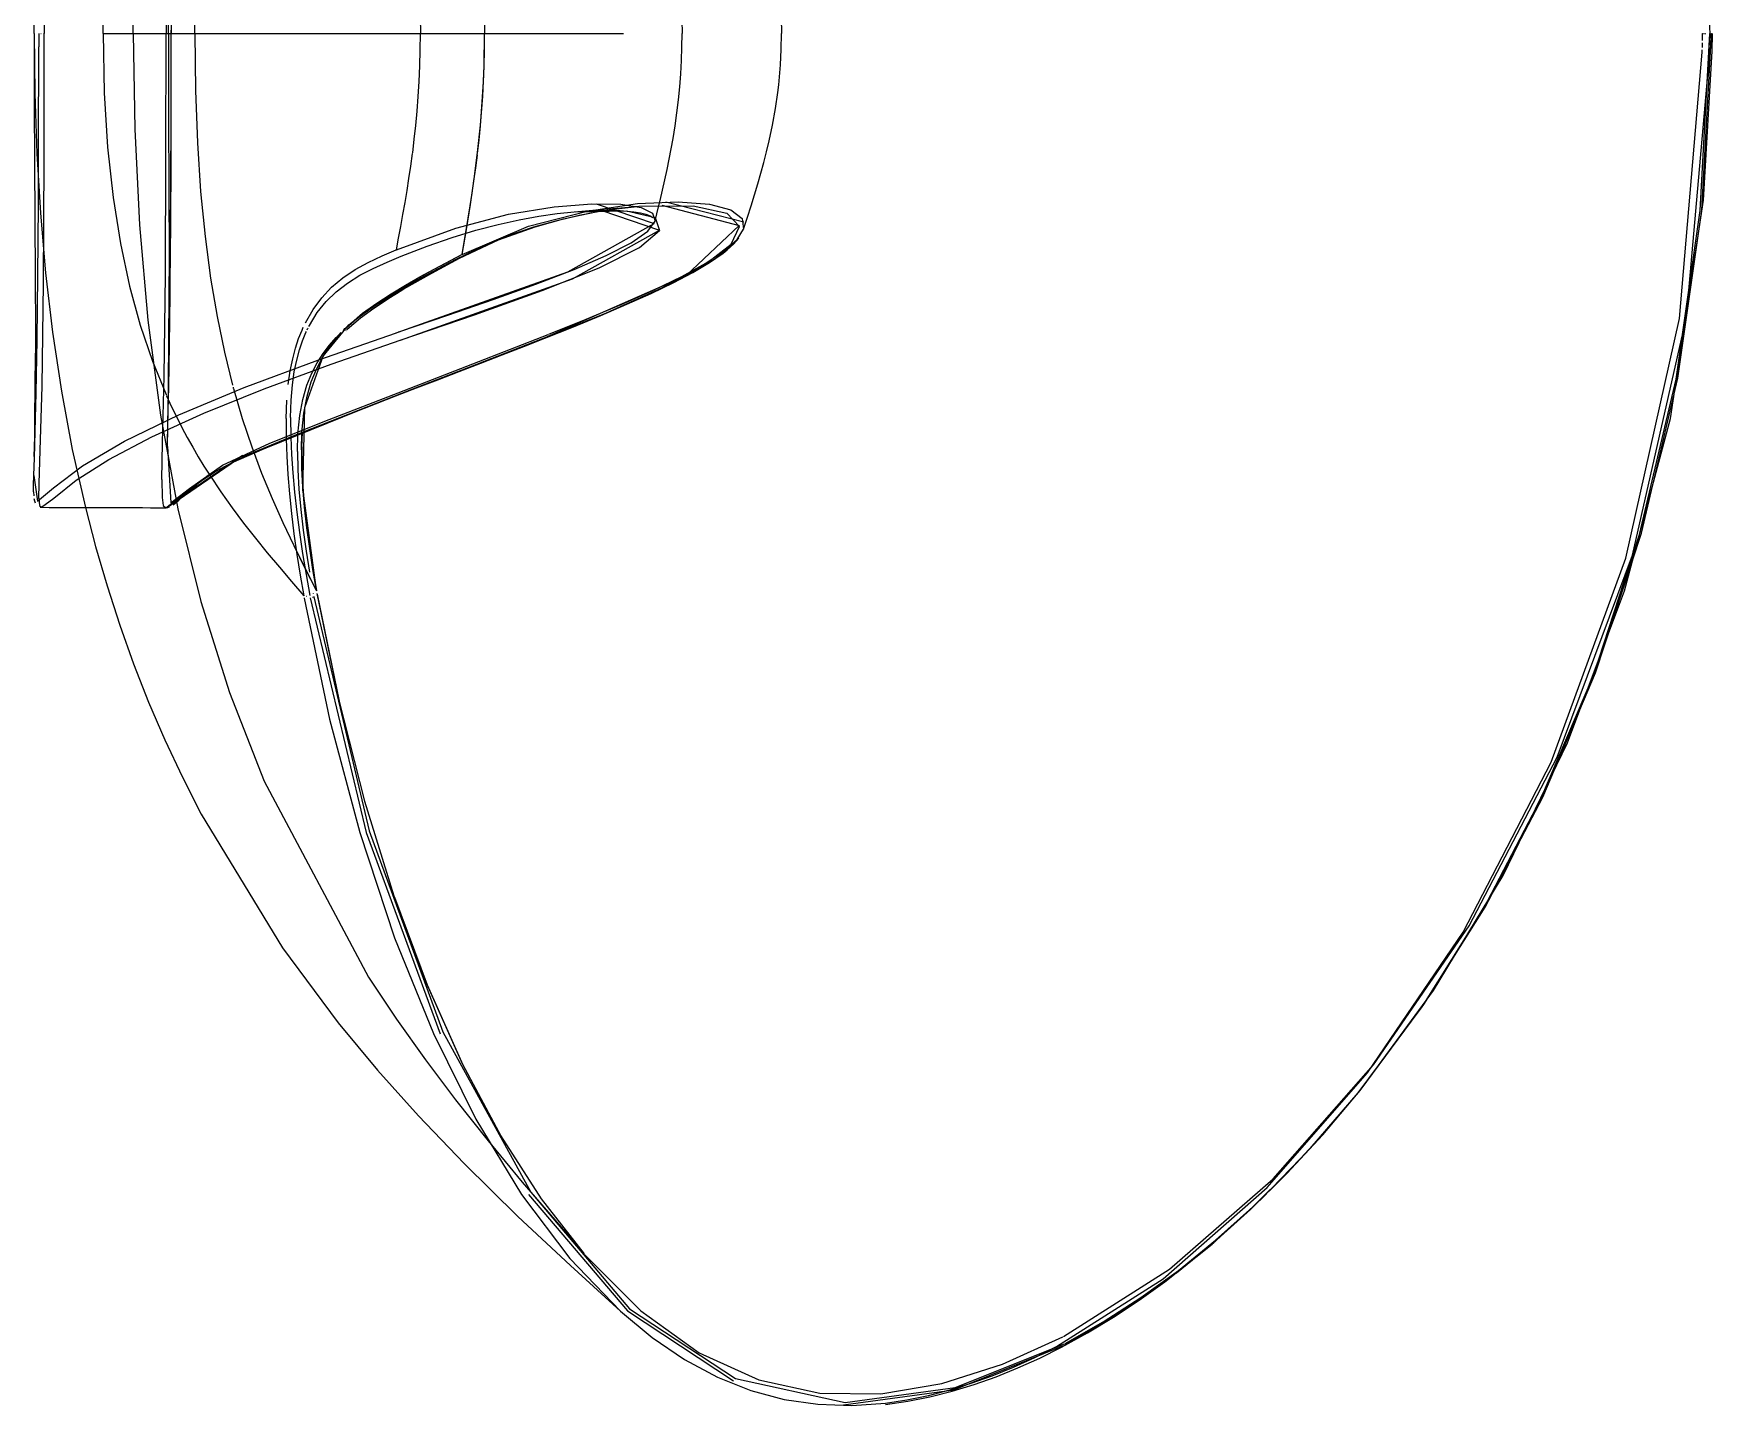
# Model space of a CAD drawing. Header units: millimetres. Extents: x 1 to 260, y 2 to 123.
# Drawn here: x 234.97 to 260.3, y 2.01 to 22.71 of the extents above; entities that cross this region are included whole.
import ezdxf

# ---------------------------------------------------------------- set-up
doc = ezdxf.new("R2010")
doc.units = ezdxf.units.MM
doc.layers.add('可见轮廓', color=7, linetype='Continuous')
doc.layers.add('隐藏线', color=5, linetype='Continuous')

msp = doc.modelspace()

# ---------------------------------------------------------------- linework, layer by layer
at = {"layer": '可见轮廓'}
for p, q in [((235.128, 24.615), (235.13, 22.709)), ((236.967, 24.568), (236.969, 22.709)), ((237.047, 23.667), (237.047, 22.709)), ((234.978, 22.709), (234.978, 23.14)), ((241.768, 23.195), (241.776, 22.709)), ((246.25, 22.948), (246.254, 22.709)), ((234.978, 22.709), (234.978, 22.277)), ((235.048, 22.709), (235.048, 22.659)), ((235.048, 22.659), (235.048, 22.609)), ((235.048, 22.609), (235.048, 22.559)), ((235.048, 22.559), (235.048, 22.508)), ((235.079, 22.709), (235.085, 22.709)), ((235.122, 22.709), (235.13, 22.709)), ((235.128, 20.8), (235.13, 22.709)), ((236.519, 22.709), (237.401, 22.709)), ((236.967, 20.857), (236.969, 22.709)), ((236.969, 22.709), (236.977, 22.709)), ((236.977, 22.709), (236.985, 22.709)), ((236.985, 22.709), (236.992, 22.709)), ((237.047, 22.709), (237.047, 22.76)), ((237.047, 22.658), (237.047, 22.709)), ((237.047, 21.75), (237.047, 22.709)), ((237.047, 22.607), (237.047, 22.658)), ((237.047, 22.556), (237.047, 22.607)), ((237.047, 22.505), (237.047, 22.556)), ((237.827, 22.709), (238.321, 22.709)), ((238.321, 22.709), (238.875, 22.709)), ((238.875, 22.709), (239.473, 22.709)), ((239.418, 22.709), (241.892, 22.709)), ((239.473, 22.709), (240.084, 22.709)), ((241.768, 22.223), (241.776, 22.709)), ((241.892, 22.709), (243.87, 22.709)), ((246.25, 22.47), (246.254, 22.709)), ((260.14, 20.046), (260.287, 22.709)), ((260.153, 22.709), (260.167, 22.708)), ((260.181, 22.708), (260.196, 22.707)), ((260.263, 22.533), (260.264, 22.568)), ((260.264, 22.568), (260.265, 22.603)), ((260.265, 22.639), (260.266, 22.674)), ((260.266, 22.674), (260.267, 22.709)), ((260.295, 22.442), (260.301, 22.709)), ((235.047, 21.205), (235.048, 22.307)), ((235.048, 22.458), (235.048, 22.508)), ((235.048, 22.408), (235.048, 22.458)), ((235.048, 22.357), (235.048, 22.408)), ((235.048, 22.307), (235.048, 22.357)), ((237.046, 21.393), (237.047, 22.301)), ((237.047, 22.454), (237.047, 22.505)), ((237.047, 22.403), (237.047, 22.454)), ((237.047, 22.352), (237.047, 22.403)), ((237.047, 22.301), (237.047, 22.352)), ((246.239, 22.239), (246.25, 22.47)), ((259.909, 18.432), (260.26, 22.427)), ((260.168, 20.195), (260.295, 22.442)), ((260.26, 22.427), (260.261, 22.462)), ((260.261, 22.462), (260.262, 22.498)), ((234.978, 22.277), (234.979, 21.846)), ((241.747, 21.764), (241.768, 22.223)), ((246.213, 21.936), (246.225, 22.057)), ((246.225, 22.057), (246.239, 22.239)), ((234.979, 21.846), (234.98, 21.416)), ((246.165, 21.579), (246.199, 21.82)), ((246.199, 21.82), (246.213, 21.936)), ((237.044, 20.789), (237.047, 21.75)), ((241.714, 21.329), (241.747, 21.764)), ((246.12, 21.328), (246.165, 21.579)), ((234.98, 21.416), (234.982, 20.986)), ((237.043, 20.496), (237.046, 21.393)), ((241.67, 20.914), (241.714, 21.329)), ((246.071, 21.093), (246.12, 21.328)), ((235.043, 20.118), (235.047, 21.205)), ((246.031, 20.925), (246.071, 21.093)), ((234.982, 20.986), (234.985, 20.555)), ((235.12, 18.945), (235.128, 20.8)), ((236.959, 19.065), (236.967, 20.857)), ((237.04, 19.844), (237.044, 20.789)), ((241.619, 20.516), (241.67, 20.914)), ((245.989, 20.762), (246.031, 20.925)), ((234.985, 20.555), (234.987, 20.125)), ((245.898, 20.44), (245.945, 20.601)), ((245.945, 20.601), (245.989, 20.762)), ((237.038, 19.613), (237.043, 20.496)), ((241.561, 20.129), (241.619, 20.516)), ((245.796, 20.111), (245.849, 20.277)), ((245.849, 20.277), (245.898, 20.44)), ((234.987, 20.125), (234.99, 19.695)), ((235.036, 19.058), (235.043, 20.118)), ((241.5, 19.751), (241.561, 20.129)), ((243.458, 20.141), (244.334, 19.843)), ((243.543, 20.042), (244.415, 19.743)), ((244.449, 20.122), (245.616, 19.814)), ((244.511, 20.169), (245.687, 19.869)), ((245.74, 19.939), (245.796, 20.111)), ((259.666, 16.901), (260.168, 20.195)), ((259.778, 17.508), (260.14, 20.046)), ((237.032, 18.947), (237.04, 19.844)), ((243.03, 19.112), (244.334, 19.843)), ((244.819, 19.06), (245.616, 19.814)), ((245.584, 19.602), (245.682, 19.758)), ((245.681, 19.758), (245.74, 19.939)), ((245.682, 19.758), (245.682, 19.759)), ((245.682, 19.759), (245.682, 19.759)), ((245.682, 19.759), (245.682, 19.759)), ((234.99, 19.695), (234.993, 19.267)), ((237.03, 18.774), (237.038, 19.613)), ((241.436, 19.378), (241.5, 19.751)), ((243.104, 19.009), (244.415, 19.743)), ((245.392, 19.43), (245.584, 19.602)), ((245.485, 19.489), (245.532, 19.534)), ((245.532, 19.534), (245.573, 19.579)), ((245.573, 19.579), (245.609, 19.623)), ((234.993, 19.267), (234.995, 18.843)), ((241.013, 19.155), (241.434, 19.376)), ((241.436, 19.377), (241.436, 19.378)), ((244.916, 19.102), (245.169, 19.253)), ((245.113, 19.243), (245.392, 19.43)), ((245.169, 19.253), (245.377, 19.398)), ((245.377, 19.398), (245.433, 19.444)), ((245.433, 19.444), (245.485, 19.489)), ((235.024, 18.088), (235.036, 19.058)), ((236.94, 17.541), (236.959, 19.065)), ((240.44, 18.194), (243.03, 19.112)), ((240.507, 18.084), (243.104, 19.009)), ((240.584, 18.915), (241.013, 19.155)), ((242.643, 18.104), (244.819, 19.06)), ((244.324, 18.836), (244.753, 19.044)), ((244.62, 18.947), (244.916, 19.102)), ((244.753, 19.044), (245.113, 19.243)), ((234.995, 18.843), (234.997, 18.412)), ((235.099, 17.389), (235.12, 18.945)), ((237.02, 18.011), (237.03, 18.774)), ((237.022, 18.131), (237.032, 18.947)), ((240.151, 18.644), (240.584, 18.915)), ((243.838, 18.62), (244.324, 18.836)), ((243.922, 18.624), (244.287, 18.787)), ((244.287, 18.787), (244.62, 18.947)), ((239.727, 18.313), (240.151, 18.644)), ((243.308, 18.398), (243.838, 18.62)), ((243.53, 18.456), (243.922, 18.624)), ((234.997, 18.412), (234.998, 17.887)), ((239.341, 17.841), (239.727, 18.313)), ((242.685, 18.115), (243.115, 18.287)), ((242.745, 18.172), (243.308, 18.398)), ((243.115, 18.287), (243.53, 18.456)), ((259.093, 14.842), (259.909, 18.432)), ((235.01, 17.288), (235.024, 18.088)), ((237.009, 17.368), (237.02, 18.011)), ((237.01, 17.435), (237.022, 18.131)), ((241.596, 17.724), (242.732, 18.167)), ((242.042, 17.863), (242.365, 17.989)), ((242.365, 17.989), (242.685, 18.115)), ((242.732, 18.167), (242.733, 18.168)), ((234.996, 17.366), (234.998, 17.887)), ((239.063, 17.065), (239.341, 17.841)), ((241.392, 17.612), (241.717, 17.737)), ((241.717, 17.737), (242.042, 17.863)), ((236.917, 16.532), (236.94, 17.541)), ((240.47, 17.289), (241.596, 17.724)), ((240.749, 17.363), (241.069, 17.487)), ((241.069, 17.487), (241.392, 17.612)), ((259.229, 15.17), (259.778, 17.508)), ((234.991, 16.923), (234.996, 17.366)), ((234.995, 16.705), (235.01, 17.288)), ((235.072, 16.419), (235.099, 17.389)), ((236.998, 16.859), (237.009, 17.368)), ((239.432, 16.886), (240.47, 17.289)), ((240.127, 17.121), (240.435, 17.241)), ((240.435, 17.241), (240.749, 17.363)), ((238.034, 16.278), (240.083, 17.11)), ((238.799, 16.6), (240.127, 17.121)), ((239.032, 15.808), (239.063, 17.065)), ((234.987, 16.628), (234.991, 16.923)), ((236.99, 16.479), (236.998, 16.859)), ((238.535, 16.529), (239.432, 16.886)), ((258.974, 14.301), (259.666, 16.901)), ((234.981, 16.328), (234.987, 16.628)), ((234.982, 16.307), (234.995, 16.705)), ((236.905, 15.98), (236.917, 16.532)), ((236.99, 16.479), (237.043, 15.63)), ((237.823, 16.197), (238.535, 16.529)), ((237.99, 16.249), (238.799, 16.6)), ((238.782, 16.593), (238.79, 16.332)), ((238.85, 16.621), (238.861, 16.359)), ((238.95, 16.404), (238.958, 16.664)), ((239.011, 16.429), (239.02, 16.689)), ((239.017, 16.474), (239.027, 16.691)), ((239.017, 16.474), (239.018, 16.185)), ((234.974, 16.042), (234.982, 16.307)), ((235.055, 15.921), (235.072, 16.419)), ((236.993, 15.563), (238.034, 16.278)), ((237.077, 15.639), (238.121, 16.348)), ((237.84, 16.171), (237.99, 16.249)), ((238.79, 16.332), (238.807, 16.056)), ((238.861, 16.359), (238.881, 16.081)), ((238.95, 16.404), (238.956, 16.126)), ((239.011, 16.429), (239.014, 16.153)), ((234.971, 15.897), (234.974, 16.041)), ((236.905, 15.98), (236.908, 15.71)), ((237.322, 15.844), (237.823, 16.197)), ((237.459, 15.929), (237.573, 16.011)), ((237.573, 16.011), (237.7, 16.092)), ((237.628, 16.047), (237.794, 15.797)), ((237.7, 16.092), (237.84, 16.171)), ((238.807, 16.056), (238.83, 15.767)), ((238.881, 16.081), (238.908, 15.791)), ((238.956, 16.126), (238.973, 15.834)), ((239.014, 16.153), (239.028, 15.863)), ((239.018, 16.185), (239.032, 15.873)), ((234.97, 15.796), (234.971, 15.897)), ((234.97, 15.796), (234.973, 15.733)), ((235.051, 15.692), (235.055, 15.921)), ((236.908, 15.71), (236.928, 15.589)), ((237.043, 15.63), (237.322, 15.844)), ((237.193, 15.699), (237.201, 15.707)), ((237.255, 15.756), (237.264, 15.765)), ((237.264, 15.765), (237.356, 15.846)), ((237.356, 15.846), (237.459, 15.929)), ((237.794, 15.797), (237.965, 15.556)), ((238.83, 15.767), (238.861, 15.469)), ((238.908, 15.791), (238.942, 15.49)), ((238.973, 15.834), (239.001, 15.531)), ((239.028, 15.863), (239.054, 15.563)), ((239.032, 15.873), (239.059, 15.55)), ((239.032, 15.808), (239.235, 14.309)), ((234.976, 15.694), (234.982, 15.66)), ((234.982, 15.66), (234.993, 15.628)), ((235.051, 15.692), (235.062, 15.589)), ((235.062, 15.589), (235.089, 15.562)), ((235.07, 15.564), (235.08, 15.562)), ((235.089, 15.562), (235.207, 15.561)), ((235.207, 15.561), (235.325, 15.561)), ((235.325, 15.561), (235.443, 15.561)), ((235.443, 15.561), (235.562, 15.56)), ((235.562, 15.56), (235.68, 15.56)), ((235.68, 15.56), (235.799, 15.56)), ((235.752, 15.56), (235.905, 14.972)), ((235.799, 15.56), (235.918, 15.559)), ((235.918, 15.559), (236.036, 15.559)), ((236.036, 15.559), (236.152, 15.558)), ((236.152, 15.558), (236.268, 15.558)), ((236.268, 15.558), (236.384, 15.558)), ((236.384, 15.558), (236.5, 15.557)), ((236.5, 15.557), (236.616, 15.557)), ((236.616, 15.557), (236.732, 15.556)), ((236.732, 15.556), (236.848, 15.556)), ((236.848, 15.556), (236.965, 15.555)), ((236.928, 15.589), (236.965, 15.555)), ((236.965, 15.555), (236.996, 15.559)), ((236.996, 15.559), (237.021, 15.568)), ((237.075, 15.599), (237.103, 15.62)), ((237.103, 15.62), (237.132, 15.644)), ((237.132, 15.644), (237.161, 15.671)), ((237.161, 15.671), (237.193, 15.699)), ((237.965, 15.556), (238.14, 15.323)), ((238.861, 15.469), (238.899, 15.163)), ((238.942, 15.49), (238.983, 15.18)), ((239.001, 15.531), (239.038, 15.218)), ((239.054, 15.563), (239.088, 15.254)), ((239.059, 15.55), (239.095, 15.23)), ((238.14, 15.323), (238.317, 15.096)), ((239.038, 15.218), (239.083, 14.901)), ((239.088, 15.254), (239.131, 14.941)), ((235.905, 14.972), (236.079, 14.375)), ((238.317, 15.096), (238.497, 14.874)), ((238.891, 14.994), (239.235, 14.309)), ((238.899, 15.163), (238.943, 14.852)), ((238.983, 15.18), (239.029, 14.865)), ((258.536, 13.064), (259.229, 15.17)), ((238.497, 14.874), (238.679, 14.656)), ((238.943, 14.852), (238.992, 14.54)), ((239.029, 14.865), (239.081, 14.549)), ((239.083, 14.901), (239.134, 14.581)), ((239.131, 14.941), (239.181, 14.624)), ((239.138, 14.922), (239.187, 14.611)), ((257.957, 11.791), (259.093, 14.842)), ((238.679, 14.656), (238.862, 14.441)), ((238.862, 14.441), (239.046, 14.228)), ((238.992, 14.54), (239.046, 14.228)), ((239.081, 14.549), (239.138, 14.232)), ((239.181, 14.624), (239.235, 14.309)), ((239.187, 14.611), (239.24, 14.3)), ((236.079, 14.375), (236.271, 13.784)), ((239.052, 14.194), (239.053, 14.192)), ((239.053, 14.192), (239.435, 12.367)), ((239.081, 14.223), (239.088, 14.223)), ((239.138, 14.232), (239.138, 14.229)), ((239.144, 14.196), (239.989, 10.653)), ((239.18, 14.207), (239.199, 14.213)), ((239.19, 14.261), (239.191, 14.258)), ((239.198, 14.216), (239.199, 14.213)), ((239.199, 14.213), (240.033, 10.68)), ((239.238, 14.291), (239.239, 14.29)), ((239.244, 14.261), (239.574, 12.652)), ((239.249, 14.252), (239.581, 12.637)), ((258.115, 12.009), (258.974, 14.301)), ((236.271, 13.784), (236.479, 13.199)), ((236.479, 13.199), (236.706, 12.621)), ((257.741, 11.19), (258.536, 13.064)), ((236.706, 12.621), (236.952, 12.051)), ((239.574, 12.652), (239.961, 11.129)), ((239.435, 12.367), (239.891, 10.653)), ((236.952, 12.051), (237.215, 11.488)), ((257.142, 10.008), (258.115, 12.009)), ((256.631, 9.249), (257.957, 11.791)), ((237.215, 11.488), (237.497, 10.934)), ((256.871, 9.527), (257.741, 11.19)), ((237.497, 10.934), (238.727, 8.913)), ((239.961, 11.129), (240.405, 9.7)), ((239.891, 10.653), (240.416, 9.066)), ((239.989, 10.653), (241.103, 7.619)), ((240.033, 10.68), (241.143, 7.65)), ((256.091, 8.269), (257.142, 10.008)), ((240.405, 9.7), (240.898, 8.377)), ((240.415, 9.678), (240.909, 8.356)), ((255.948, 8.058), (256.871, 9.527)), ((255.189, 7.148), (256.631, 9.249)), ((238.727, 8.913), (239.566, 7.786)), ((240.416, 9.066), (241.002, 7.621)), ((240.898, 8.377), (241.437, 7.169)), ((240.909, 8.356), (241.448, 7.15)), ((254.986, 6.765), (256.091, 8.269)), ((254.986, 6.765), (255.948, 8.058)), ((239.566, 7.786), (240.159, 7.071)), ((241.002, 7.621), (241.643, 6.328)), ((241.143, 7.65), (242.471, 5.227)), ((241.437, 7.169), (242.016, 6.084)), ((241.448, 7.15), (242.027, 6.067)), ((253.673, 5.432), (255.189, 7.148)), ((240.159, 7.071), (240.776, 6.381)), ((254.234, 5.886), (254.956, 6.728)), ((254.422, 6.095), (254.956, 6.728)), ((254.451, 6.132), (254.986, 6.765)), ((254.977, 6.754), (254.979, 6.756)), ((254.979, 6.756), (254.981, 6.759)), ((254.981, 6.759), (254.984, 6.762)), ((254.984, 6.762), (254.986, 6.765)), ((240.776, 6.381), (241.467, 5.66)), ((241.643, 6.328), (242.332, 5.196)), ((242.016, 6.084), (242.631, 5.126)), ((253.879, 5.509), (254.422, 6.095)), ((253.908, 5.544), (254.451, 6.132)), ((253.499, 5.126), (254.234, 5.886)), ((241.467, 5.66), (242.278, 4.864)), ((252.109, 4.069), (253.673, 5.432)), ((253.331, 4.967), (253.879, 5.509)), ((253.359, 5.002), (253.908, 5.544)), ((242.332, 5.196), (243.061, 4.23)), ((242.436, 5.195), (243.93, 3.437)), ((242.471, 5.227), (243.963, 3.47)), ((242.631, 5.126), (243.276, 4.297)), ((252.752, 4.446), (253.499, 5.126)), ((242.278, 4.864), (243.073, 4.12)), ((252.776, 4.469), (253.331, 4.967)), ((252.803, 4.504), (253.359, 5.002)), ((252.039, 3.877), (252.752, 4.446)), ((252.216, 4.014), (252.776, 4.469)), ((252.243, 4.049), (252.803, 4.504)), ((243.061, 4.23), (243.824, 3.435)), ((243.073, 4.12), (243.824, 3.435)), ((243.276, 4.297), (243.277, 4.296)), ((243.284, 4.288), (244.132, 3.438)), ((250.508, 3.052), (252.109, 4.069)), ((251.652, 3.6), (252.039, 3.877)), ((251.677, 3.638), (252.243, 4.049)), ((251.082, 3.236), (251.651, 3.603)), ((251.108, 3.27), (251.677, 3.638)), ((251.263, 3.342), (251.652, 3.6)), ((243.824, 3.435), (244.305, 3.035)), ((243.93, 3.437), (245.531, 2.381)), ((243.963, 3.47), (245.561, 2.416)), ((244.132, 3.438), (245.012, 2.806)), ((250.872, 3.106), (251.263, 3.342)), ((249.589, 2.633), (250.498, 3.047)), ((250.479, 2.89), (250.872, 3.106)), ((250.498, 3.047), (250.5, 3.047)), ((250.509, 2.912), (251.082, 3.236)), ((250.534, 2.947), (251.108, 3.27)), ((244.305, 3.035), (244.793, 2.702)), ((245.012, 2.806), (245.915, 2.395)), ((248.853, 2.246), (250.502, 2.909)), ((248.877, 2.28), (250.524, 2.941)), ((250.151, 2.726), (250.479, 2.89)), ((250.533, 2.946), (250.534, 2.947)), ((244.793, 2.702), (245.289, 2.436)), ((248.673, 2.341), (249.589, 2.633)), ((249.492, 2.444), (249.822, 2.577)), ((249.822, 2.577), (250.151, 2.726)), ((245.289, 2.436), (245.791, 2.237)), ((245.561, 2.416), (247.215, 2.057)), ((245.915, 2.395), (246.831, 2.195)), ((247.215, 2.057), (248.877, 2.28)), ((247.752, 2.187), (248.673, 2.341)), ((248.828, 2.225), (249.161, 2.326)), ((249.161, 2.326), (249.492, 2.444)), ((245.791, 2.237), (246.297, 2.102)), ((246.297, 2.102), (246.805, 2.028)), ((246.805, 2.028), (247.314, 2.011)), ((246.831, 2.195), (247.752, 2.187)), ((247.188, 2.022), (248.853, 2.246)), ((247.314, 2.011), (247.824, 2.047)), ((247.826, 2.026), (248.161, 2.073)), ((248.161, 2.073), (248.495, 2.14)), ((248.495, 2.14), (248.828, 2.225))]:
    msp.add_line(p, q, dxfattribs=at)
at = {"layer": '隐藏线'}
for p, q in [((260.115, 25.378), (260.261, 22.709)), ((236.475, 22.709), (236.497, 24.151)), ((234.981, 22.709), (234.991, 23.612)), ((236.019, 22.709), (236.036, 23.601)), ((237.401, 22.709), (237.412, 23.566)), ((237.004, 22.709), (237.004, 23.33)), ((240.805, 22.957), (240.807, 22.709)), ((241.774, 22.958), (241.776, 22.709)), ((244.753, 22.912), (244.756, 22.709)), ((234.981, 22.709), (234.991, 21.805)), ((236.019, 22.709), (236.036, 21.817)), ((236.019, 22.709), (236.223, 22.709)), ((236.223, 22.709), (236.448, 22.709)), ((236.448, 22.709), (236.697, 22.709)), ((236.475, 22.709), (236.497, 21.267)), ((236.697, 22.709), (236.975, 22.709)), ((236.975, 22.709), (237.285, 22.709)), ((237.004, 22.709), (237.004, 22.088)), ((237.285, 22.709), (237.631, 22.709)), ((237.401, 22.709), (237.412, 21.852)), ((237.401, 22.709), (237.605, 22.709)), ((237.605, 22.709), (237.827, 22.709)), ((237.631, 22.709), (238.006, 22.709)), ((237.827, 22.709), (238.066, 22.709)), ((238.006, 22.709), (238.394, 22.709)), ((238.066, 22.709), (238.321, 22.709)), ((238.321, 22.709), (238.591, 22.709)), ((238.394, 22.709), (238.782, 22.709)), ((238.591, 22.709), (238.875, 22.709)), ((238.782, 22.709), (239.155, 22.709)), ((238.875, 22.709), (239.17, 22.709)), ((239.155, 22.709), (239.5, 22.709)), ((239.17, 22.709), (239.473, 22.709)), ((239.473, 22.709), (239.778, 22.709)), ((239.5, 22.709), (239.809, 22.709)), ((239.778, 22.709), (240.084, 22.709)), ((239.809, 22.709), (240.088, 22.709)), ((240.084, 22.709), (240.384, 22.709)), ((240.088, 22.709), (240.344, 22.709)), ((240.344, 22.709), (240.581, 22.709)), ((240.384, 22.709), (240.677, 22.709)), ((240.581, 22.709), (240.807, 22.709)), ((240.677, 22.709), (240.963, 22.709)), ((240.805, 22.461), (240.807, 22.709)), ((240.963, 22.709), (241.241, 22.709)), ((241.241, 22.709), (241.512, 22.709)), ((241.512, 22.709), (241.776, 22.709)), ((241.774, 22.46), (241.776, 22.709)), ((244.753, 22.506), (244.756, 22.709)), ((260.115, 20.04), (260.261, 22.709)), ((260.149, 22.535), (260.15, 22.57)), ((260.151, 22.639), (260.152, 22.674)), ((260.151, 22.605), (260.151, 22.639)), ((260.152, 22.674), (260.153, 22.709)), ((260.181, 22.708), (260.189, 22.708)), ((260.28, 22.709), (260.282, 22.709)), ((260.282, 22.709), (260.285, 22.709)), ((260.285, 22.709), (260.287, 22.709)), ((240.799, 22.22), (240.805, 22.461)), ((241.768, 22.218), (241.774, 22.46)), ((244.736, 22.104), (244.747, 22.304)), ((244.747, 22.304), (244.753, 22.506)), ((259.804, 18.412), (260.148, 22.431)), ((260.148, 22.431), (260.148, 22.466)), ((260.149, 22.5), (260.149, 22.535)), ((237.004, 22.088), (237.006, 21.553)), ((240.789, 21.987), (240.799, 22.22)), ((241.759, 21.983), (241.768, 22.218)), ((244.721, 21.905), (244.736, 22.104)), ((234.991, 21.805), (235.021, 20.902)), ((236.036, 21.817), (236.087, 20.994)), ((237.412, 21.852), (237.442, 21.059)), ((240.775, 21.76), (240.789, 21.987)), ((241.746, 21.755), (241.759, 21.983)), ((244.702, 21.708), (244.721, 21.905)), ((237.006, 21.553), (237.007, 21.299)), ((240.738, 21.324), (240.758, 21.539)), ((240.758, 21.539), (240.775, 21.76)), ((241.712, 21.317), (241.731, 21.533)), ((241.731, 21.533), (241.746, 21.755)), ((244.678, 21.513), (244.702, 21.708)), ((237.007, 21.299), (237.008, 21.038)), ((240.715, 21.114), (240.738, 21.324)), ((241.692, 21.106), (241.712, 21.317)), ((244.62, 21.127), (244.651, 21.319)), ((244.651, 21.319), (244.678, 21.513)), ((236.497, 21.267), (236.567, 19.824)), ((237.008, 21.038), (237.009, 20.771)), ((237.442, 21.059), (237.491, 20.326)), ((240.69, 20.909), (240.715, 21.114)), ((241.668, 20.899), (241.692, 21.106)), ((244.592, 20.971), (244.62, 21.127)), ((235.021, 20.902), (235.074, 20)), ((236.087, 20.994), (236.169, 20.237)), ((240.662, 20.71), (240.688, 20.9)), ((240.689, 20.908), (240.69, 20.909)), ((241.641, 20.681), (241.666, 20.877)), ((241.666, 20.877), (241.666, 20.879)), ((244.53, 20.66), (244.562, 20.815)), ((244.562, 20.815), (244.592, 20.971)), ((237.009, 20.771), (237.011, 20.503)), ((240.605, 20.339), (240.634, 20.523)), ((240.634, 20.523), (240.662, 20.71)), ((241.615, 20.488), (241.641, 20.681)), ((244.496, 20.504), (244.53, 20.66)), ((237.011, 20.503), (237.012, 20.235)), ((237.491, 20.326), (237.558, 19.648)), ((240.575, 20.158), (240.605, 20.339)), ((241.559, 20.111), (241.587, 20.299)), ((241.587, 20.299), (241.615, 20.488)), ((244.423, 20.191), (244.46, 20.348)), ((244.46, 20.348), (244.496, 20.504)), ((236.169, 20.237), (236.28, 19.54)), ((237.012, 20.235), (237.013, 19.968)), ((240.543, 19.978), (240.575, 20.158)), ((241.529, 19.926), (241.559, 20.111)), ((242.138, 19.983), (242.825, 20.096)), ((242.439, 19.801), (243.325, 20.03)), ((242.825, 20.096), (243.392, 20.139)), ((242.871, 19.992), (243.128, 20.019)), ((243.128, 20.019), (243.918, 20.034)), ((243.128, 20.019), (243.184, 20.024)), ((243.14, 20.02), (243.514, 20.041)), ((243.184, 20.024), (243.241, 20.029)), ((243.202, 19.968), (243.515, 20.028)), ((243.218, 19.971), (243.457, 20.018)), ((243.241, 20.029), (243.297, 20.033)), ((243.297, 20.033), (243.353, 20.038)), ((243.325, 20.03), (244.08, 20.143)), ((243.353, 20.038), (243.41, 20.043)), ((243.392, 20.139), (243.832, 20.134)), ((243.41, 20.043), (243.466, 20.048)), ((243.457, 20.018), (243.684, 20.055)), ((243.466, 20.048), (243.523, 20.053)), ((243.514, 20.041), (243.823, 20.039)), ((243.515, 20.028), (243.807, 20.072)), ((243.523, 20.053), (243.579, 20.058)), ((243.579, 20.058), (243.641, 20.063)), ((243.641, 20.063), (243.704, 20.069)), ((243.684, 20.055), (243.899, 20.083)), ((243.704, 20.069), (243.766, 20.074)), ((243.766, 20.074), (243.829, 20.08)), ((243.807, 20.072), (244.079, 20.101)), ((243.823, 20.039), (244.028, 20.021)), ((243.829, 20.08), (243.891, 20.085)), ((243.832, 20.134), (244.139, 20.084)), ((243.891, 20.085), (243.954, 20.09)), ((243.899, 20.083), (244.102, 20.103)), ((243.918, 20.034), (244.349, 19.932)), ((243.954, 20.09), (244.016, 20.096)), ((244.028, 20.021), (244.128, 20.004)), ((244.079, 20.101), (244.081, 20.102)), ((244.08, 20.143), (244.698, 20.171)), ((244.081, 20.102), (244.084, 20.102)), ((244.084, 20.102), (244.087, 20.102)), ((244.102, 20.103), (244.92, 20.11)), ((244.139, 20.084), (244.311, 19.997)), ((244.347, 19.879), (244.385, 20.035)), ((244.385, 20.035), (244.423, 20.191)), ((244.698, 20.171), (245.169, 20.136)), ((244.92, 20.11), (245.428, 19.997)), ((245.169, 20.136), (245.492, 20.049)), ((245.492, 20.049), (245.663, 19.921)), ((259.753, 17.495), (260.115, 20.04)), ((235.074, 20), (235.152, 19.101)), ((236.567, 19.824), (236.693, 18.385)), ((237.013, 19.968), (237.014, 19.752)), ((240.444, 19.445), (241.341, 19.775)), ((240.477, 19.622), (240.51, 19.799)), ((240.51, 19.799), (240.543, 19.978)), ((241.341, 19.775), (242.138, 19.983)), ((241.436, 19.378), (242.439, 19.801)), ((241.498, 19.742), (241.529, 19.926)), ((241.641, 19.742), (241.978, 19.83)), ((241.978, 19.83), (242.295, 19.899)), ((241.986, 19.598), (242.539, 19.795)), ((242.151, 19.667), (242.52, 19.792)), ((242.295, 19.899), (242.594, 19.953)), ((242.52, 19.792), (242.871, 19.891)), ((242.539, 19.795), (242.968, 19.914)), ((242.594, 19.953), (242.871, 19.992)), ((242.871, 19.891), (243.202, 19.968)), ((242.968, 19.914), (243.218, 19.971)), ((244.128, 20.004), (244.209, 19.984)), ((244.209, 19.984), (244.271, 19.96)), ((244.237, 19.728), (244.347, 19.879)), ((244.271, 19.96), (244.314, 19.936)), ((244.311, 19.997), (244.347, 19.879)), ((244.347, 19.879), (244.348, 19.885)), ((244.349, 19.932), (244.413, 19.74)), ((245.428, 19.997), (245.619, 19.796)), ((245.498, 19.532), (245.619, 19.796)), ((245.663, 19.921), (245.682, 19.76)), ((236.28, 19.54), (236.418, 18.899)), ((237.014, 19.752), (237.014, 19.537)), ((237.014, 19.537), (237.015, 19.322)), ((237.558, 19.648), (237.641, 19.021)), ((240.444, 19.445), (240.477, 19.622)), ((240.911, 19.504), (241.285, 19.634)), ((241.285, 19.634), (241.641, 19.742)), ((241.358, 19.312), (241.764, 19.509)), ((241.397, 19.321), (241.986, 19.598)), ((241.436, 19.378), (241.467, 19.56)), ((241.467, 19.56), (241.498, 19.742)), ((241.764, 19.509), (242.151, 19.667)), ((243.61, 19.36), (243.986, 19.554)), ((243.986, 19.554), (244.237, 19.728)), ((244.114, 19.482), (244.413, 19.74)), ((245.095, 19.219), (245.498, 19.532)), ((237.015, 19.322), (237.015, 19.042)), ((239.821, 19.148), (240.021, 19.257)), ((240.021, 19.257), (240.23, 19.354)), ((240.094, 19.166), (240.303, 19.26)), ((240.23, 19.354), (240.441, 19.444)), ((240.303, 19.26), (240.517, 19.35)), ((240.441, 19.444), (240.442, 19.444)), ((240.519, 19.351), (240.911, 19.504)), ((240.519, 19.351), (240.519, 19.351)), ((240.978, 19.096), (241.395, 19.32)), ((241.013, 19.155), (241.224, 19.267)), ((241.145, 19.2), (241.356, 19.311)), ((241.224, 19.267), (241.434, 19.376)), ((241.356, 19.311), (241.356, 19.311)), ((241.397, 19.321), (241.397, 19.321)), ((241.436, 19.378), (241.436, 19.378)), ((243.125, 19.15), (243.61, 19.36)), ((243.505, 19.175), (244.114, 19.482)), ((235.152, 19.101), (235.257, 18.206)), ((237.014, 18.654), (237.015, 19.042)), ((237.641, 19.021), (237.738, 18.441)), ((239.467, 18.882), (239.635, 19.023)), ((239.635, 19.023), (239.821, 19.148)), ((239.706, 18.945), (239.893, 19.062)), ((239.893, 19.062), (240.094, 19.166)), ((240.557, 18.856), (240.978, 19.096)), ((240.584, 18.915), (240.799, 19.038)), ((240.716, 18.967), (240.931, 19.085)), ((240.799, 19.038), (241.013, 19.155)), ((240.931, 19.085), (241.145, 19.2)), ((242.549, 18.929), (243.125, 19.15)), ((242.646, 18.833), (243.505, 19.175)), ((244.448, 18.871), (245.095, 19.219)), ((236.418, 18.899), (236.58, 18.309)), ((239.318, 18.724), (239.467, 18.882)), ((239.385, 18.666), (239.537, 18.813)), ((239.537, 18.813), (239.706, 18.945)), ((240.15, 18.644), (240.367, 18.784)), ((240.282, 18.707), (240.5, 18.841)), ((240.331, 18.716), (240.444, 18.787)), ((240.367, 18.784), (240.584, 18.915)), ((240.444, 18.787), (240.557, 18.856)), ((240.5, 18.841), (240.716, 18.967)), ((241.623, 18.468), (242.646, 18.833)), ((241.907, 18.698), (242.549, 18.929)), ((243.614, 18.498), (244.448, 18.871)), ((237.013, 18.178), (237.014, 18.654)), ((239.071, 18.346), (239.187, 18.548)), ((239.132, 18.305), (239.251, 18.5)), ((239.187, 18.548), (239.318, 18.724)), ((239.251, 18.5), (239.385, 18.666)), ((239.85, 18.408), (240.065, 18.564)), ((239.905, 18.42), (240.106, 18.567)), ((239.935, 18.489), (240.15, 18.644)), ((240.065, 18.564), (240.282, 18.707)), ((240.106, 18.567), (240.218, 18.643)), ((240.218, 18.643), (240.331, 18.716)), ((241.22, 18.461), (241.907, 18.698)), ((242.656, 18.109), (243.614, 18.498)), ((236.58, 18.309), (236.765, 17.765)), ((236.693, 18.385), (236.884, 16.954)), ((237.738, 18.441), (237.849, 17.904)), ((239.021, 18.236), (239.027, 18.25)), ((239.027, 18.25), (239.033, 18.264)), ((239.033, 18.264), (239.039, 18.278)), ((239.099, 18.24), (239.105, 18.253)), ((239.105, 18.253), (239.112, 18.266)), ((239.125, 18.292), (239.132, 18.305)), ((239.641, 18.228), (239.85, 18.408)), ((239.655, 18.243), (239.669, 18.257)), ((239.669, 18.257), (239.683, 18.271)), ((239.683, 18.271), (239.697, 18.285)), ((239.697, 18.24), (239.704, 18.247)), ((239.704, 18.247), (239.905, 18.42)), ((239.711, 18.298), (239.725, 18.312)), ((239.725, 18.312), (239.935, 18.489)), ((240.511, 18.218), (241.22, 18.461)), ((240.519, 18.088), (241.623, 18.468)), ((258.995, 14.795), (259.804, 18.412)), ((235.257, 18.206), (235.391, 17.316)), ((237.005, 17.319), (237.013, 18.178)), ((238.923, 17.961), (238.969, 18.106)), ((238.969, 18.106), (239.021, 18.236)), ((238.982, 17.935), (239.028, 18.074)), ((239.028, 18.074), (239.08, 18.199)), ((239.08, 18.199), (239.086, 18.213)), ((239.261, 17.783), (240.445, 18.196)), ((239.341, 17.883), (239.436, 18.009)), ((239.415, 17.956), (239.512, 18.085)), ((239.436, 18.009), (239.535, 18.122)), ((239.459, 17.719), (240.517, 18.087)), ((239.512, 18.085), (239.613, 18.2)), ((239.535, 18.122), (239.548, 18.136)), ((239.561, 18.149), (239.574, 18.163)), ((239.574, 18.163), (239.587, 18.176)), ((239.681, 18.224), (239.685, 18.229)), ((240.469, 18.204), (240.478, 18.207)), ((240.478, 18.207), (240.486, 18.21)), ((240.502, 18.215), (240.511, 18.218)), ((240.517, 18.087), (240.517, 18.087)), ((241.658, 17.721), (242.65, 18.107)), ((242.655, 18.109), (242.656, 18.109)), ((236.765, 17.765), (236.969, 17.264)), ((237.849, 17.904), (237.972, 17.406)), ((238.146, 17.369), (239.261, 17.783)), ((238.844, 17.621), (238.881, 17.801)), ((238.881, 17.801), (238.923, 17.961)), ((238.904, 17.607), (238.94, 17.781)), ((238.94, 17.781), (238.982, 17.935)), ((239.168, 17.584), (239.251, 17.743)), ((239.238, 17.647), (239.323, 17.811)), ((239.251, 17.743), (239.341, 17.883)), ((239.323, 17.811), (239.415, 17.956)), ((238.451, 17.35), (239.459, 17.719)), ((238.814, 17.414), (238.844, 17.621)), ((238.875, 17.409), (238.904, 17.607)), ((239.094, 17.402), (239.168, 17.584)), ((239.161, 17.457), (239.238, 17.647)), ((240.667, 17.338), (241.658, 17.721)), ((259.203, 15.152), (259.753, 17.495)), ((235.391, 17.316), (235.555, 16.433)), ((236.969, 17.264), (236.97, 17.261)), ((236.97, 17.261), (236.971, 17.259)), ((236.977, 17.246), (236.978, 17.243)), ((236.978, 17.243), (237.053, 17.08)), ((236.99, 16.478), (237.005, 17.319)), ((237.162, 16.959), (238.146, 17.369)), ((237.539, 16.984), (238.451, 17.35)), ((237.981, 17.374), (237.982, 17.367)), ((237.982, 17.367), (237.984, 17.361)), ((237.984, 17.361), (237.986, 17.354)), ((237.986, 17.354), (238.119, 16.9)), ((238.856, 17.18), (238.875, 17.409)), ((239.031, 17.19), (239.094, 17.402)), ((239.05, 16.981), (239.097, 17.237)), ((239.097, 17.237), (239.161, 17.457)), ((239.73, 16.972), (240.667, 17.338)), ((236.753, 16.626), (237.539, 16.984)), ((237.053, 17.08), (237.13, 16.922)), ((238.781, 16.903), (238.793, 17.176)), ((238.847, 16.918), (238.856, 17.18)), ((238.888, 16.642), (239.73, 16.972)), ((238.986, 16.945), (239.031, 17.19)), ((239.02, 16.689), (239.05, 16.981)), ((236.342, 16.56), (237.162, 16.959)), ((236.884, 16.954), (237.147, 15.537)), ((237.13, 16.922), (237.209, 16.767)), ((237.209, 16.767), (237.289, 16.616)), ((238.119, 16.9), (238.261, 16.475)), ((238.781, 16.903), (238.782, 16.593)), ((238.847, 16.918), (238.85, 16.621)), ((238.958, 16.664), (238.986, 16.945)), ((235.708, 16.185), (236.342, 16.56)), ((236.107, 16.285), (236.753, 16.626)), ((237.289, 16.616), (237.371, 16.469)), ((237.371, 16.469), (237.455, 16.325)), ((238.171, 16.341), (238.888, 16.642)), ((238.261, 16.475), (238.411, 16.075)), ((235.555, 16.433), (235.752, 15.56)), ((235.614, 15.969), (236.107, 16.285)), ((237.455, 16.325), (237.541, 16.184)), ((237.605, 16.045), (238.171, 16.341)), ((234.974, 16.041), (235.027, 15.652)), ((235.27, 15.857), (235.708, 16.185)), ((235.275, 15.7), (235.614, 15.969)), ((237.2, 15.733), (237.605, 16.045)), ((237.541, 16.184), (237.628, 16.047)), ((238.411, 16.075), (238.568, 15.696)), ((235.027, 15.652), (235.27, 15.857)), ((236.965, 15.555), (237.2, 15.733)), ((235.089, 15.562), (235.275, 15.7)), ((237.147, 15.537), (237.492, 14.14)), ((238.568, 15.696), (238.73, 15.334)), ((238.73, 15.334), (238.896, 14.984)), ((238.896, 14.984), (239.065, 14.644)), ((258.511, 13.041), (259.203, 15.152)), ((257.866, 11.716), (258.995, 14.795)), ((239.065, 14.644), (239.235, 14.309)), ((239.235, 14.309), (239.235, 14.307)), ((237.492, 14.14), (237.924, 12.769)), ((257.714, 11.162), (258.511, 13.041)), ((237.924, 12.769), (238.448, 11.431)), ((256.542, 9.15), (257.866, 11.716)), ((238.448, 11.431), (240.026, 8.474)), ((256.843, 9.496), (257.714, 11.162)), ((255.919, 8.024), (256.843, 9.496)), ((255.099, 7.029), (256.542, 9.15)), ((240.026, 8.474), (240.447, 7.841)), ((254.956, 6.728), (255.919, 8.024)), ((240.447, 7.841), (240.885, 7.223)), ((240.885, 7.223), (241.337, 6.623)), ((253.581, 5.297), (255.099, 7.029)), ((241.337, 6.623), (241.831, 6.001)), ((241.831, 6.001), (242.344, 5.382)), ((242.344, 5.382), (242.833, 4.809)), ((252.012, 3.923), (253.581, 5.297)), ((242.833, 4.809), (243.276, 4.297)), ((250.404, 2.898), (252.012, 3.923)), ((250.076, 2.734), (250.394, 2.893)), ((250.403, 2.897), (250.404, 2.898)), ((249.436, 2.46), (249.757, 2.589)), ((249.757, 2.589), (250.076, 2.734)), ((248.793, 2.245), (249.115, 2.345)), ((249.115, 2.345), (249.436, 2.46)), ((247.824, 2.047), (248.147, 2.095)), ((248.147, 2.095), (248.471, 2.162)), ((248.471, 2.162), (248.793, 2.245))]:
    msp.add_line(p, q, dxfattribs=at)

doc.saveas('drawing.dxf')
